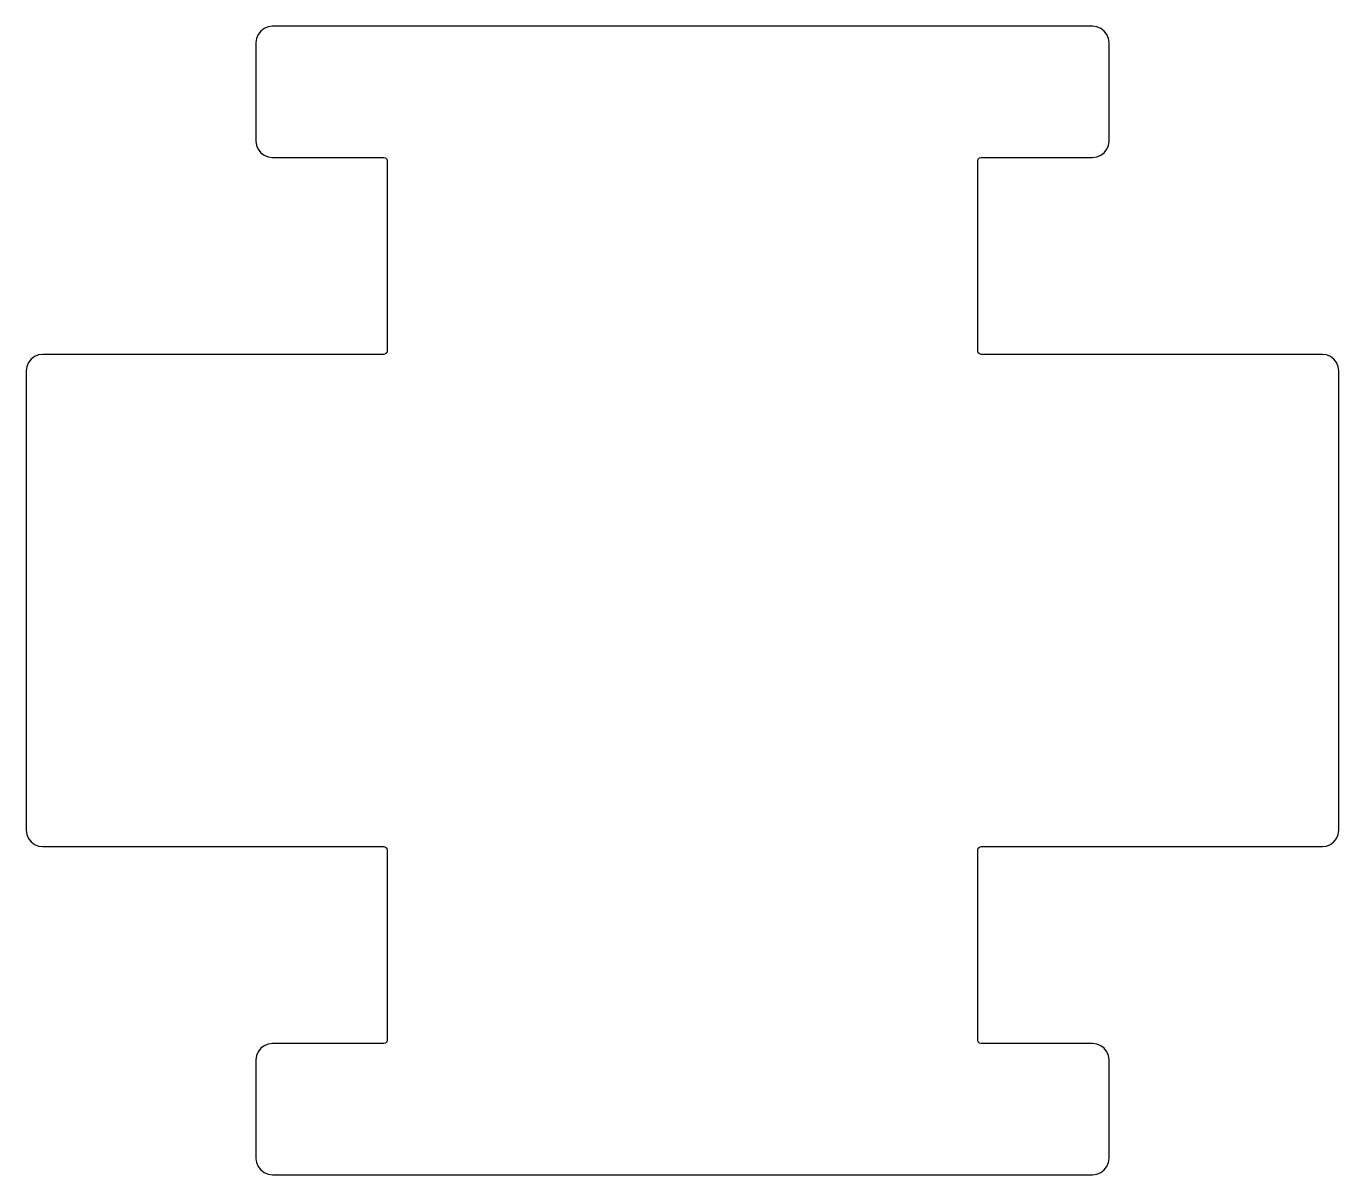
# Model space of a CAD drawing. Header units: millimetres. Extents: x -20 to 20, y -17.5 to 17.5.
import ezdxf

# ---------------------------------------------------------------- set-up
doc = ezdxf.new("R2010")
doc.units = ezdxf.units.MM
doc.layers.add('CUT_DESIGN_ONLY', color=1, linetype='Continuous')

msp = doc.modelspace()

# ---------------------------------------------------------------- linework, layer by layer
at = {"layer": 'CUT_DESIGN_ONLY'}
msp.add_lwpolyline([(-20, -7), (-19.982963, -7.12941), (-19.933013, -7.25), (-19.853553, -7.353553), (-19.75, -7.433013), (-19.62941, -7.482963), (-19.5, -7.5), (-9.1, -7.5), (-9.05, -7.513397), (-9.013397, -7.55), (-9, -7.6), (-9, -13.4), (-9.013397, -13.45), (-9.05, -13.486603), (-9.1, -13.5), (-12.5, -13.5), (-12.62941, -13.517037), (-12.75, -13.566987), (-12.853553, -13.646447), (-12.933013, -13.75), (-12.982963, -13.87059), (-13, -14), (-13, -17), (-12.982963, -17.12941), (-12.933013, -17.25), (-12.853553, -17.353553), (-12.75, -17.433013), (-12.62941, -17.482963), (-12.5, -17.5), (12.5, -17.5), (12.62941, -17.482963), (12.75, -17.433013), (12.853553, -17.353553), (12.933013, -17.25), (12.982963, -17.12941), (13, -17), (13, -14), (12.982963, -13.87059), (12.933013, -13.75), (12.853553, -13.646447), (12.75, -13.566987), (12.62941, -13.517037), (12.5, -13.5), (9.1, -13.5), (9.05, -13.486603), (9.013397, -13.45), (9, -13.4), (9, -7.6), (9.013397, -7.55), (9.05, -7.513397), (9.1, -7.5), (19.5, -7.5), (19.62941, -7.482963), (19.75, -7.433013), (19.853553, -7.353553), (19.933013, -7.25), (19.982963, -7.12941), (20, -7), (20, 7), (19.982963, 7.12941), (19.933013, 7.25), (19.853553, 7.353553), (19.75, 7.433013), (19.62941, 7.482963), (19.5, 7.5), (9.1, 7.5), (9.05, 7.513397), (9.013397, 7.55), (9, 7.6), (9, 13.4), (9.013397, 13.45), (9.05, 13.486603), (9.1, 13.5), (12.5, 13.5), (12.62941, 13.517037), (12.75, 13.566987), (12.853553, 13.646447), (12.933013, 13.75), (12.982963, 13.87059), (13, 14), (13, 17), (12.982963, 17.12941), (12.933013, 17.25), (12.853553, 17.353553), (12.75, 17.433013), (12.62941, 17.482963), (12.5, 17.5), (-12.5, 17.5), (-12.62941, 17.482963), (-12.75, 17.433013), (-12.853553, 17.353553), (-12.933013, 17.25), (-12.982963, 17.12941), (-13, 17), (-13, 14), (-12.982963, 13.87059), (-12.933013, 13.75), (-12.853553, 13.646447), (-12.75, 13.566987), (-12.62941, 13.517037), (-12.5, 13.5), (-9.1, 13.5), (-9.05, 13.486603), (-9.013397, 13.45), (-9, 13.4), (-9, 7.6), (-9.013397, 7.55), (-9.05, 7.513397), (-9.1, 7.5), (-19.5, 7.5), (-19.62941, 7.482963), (-19.75, 7.433013), (-19.853553, 7.353553), (-19.933013, 7.25), (-19.982963, 7.12941), (-20, 7)], close=True, dxfattribs=at)

doc.saveas('drawing.dxf')
